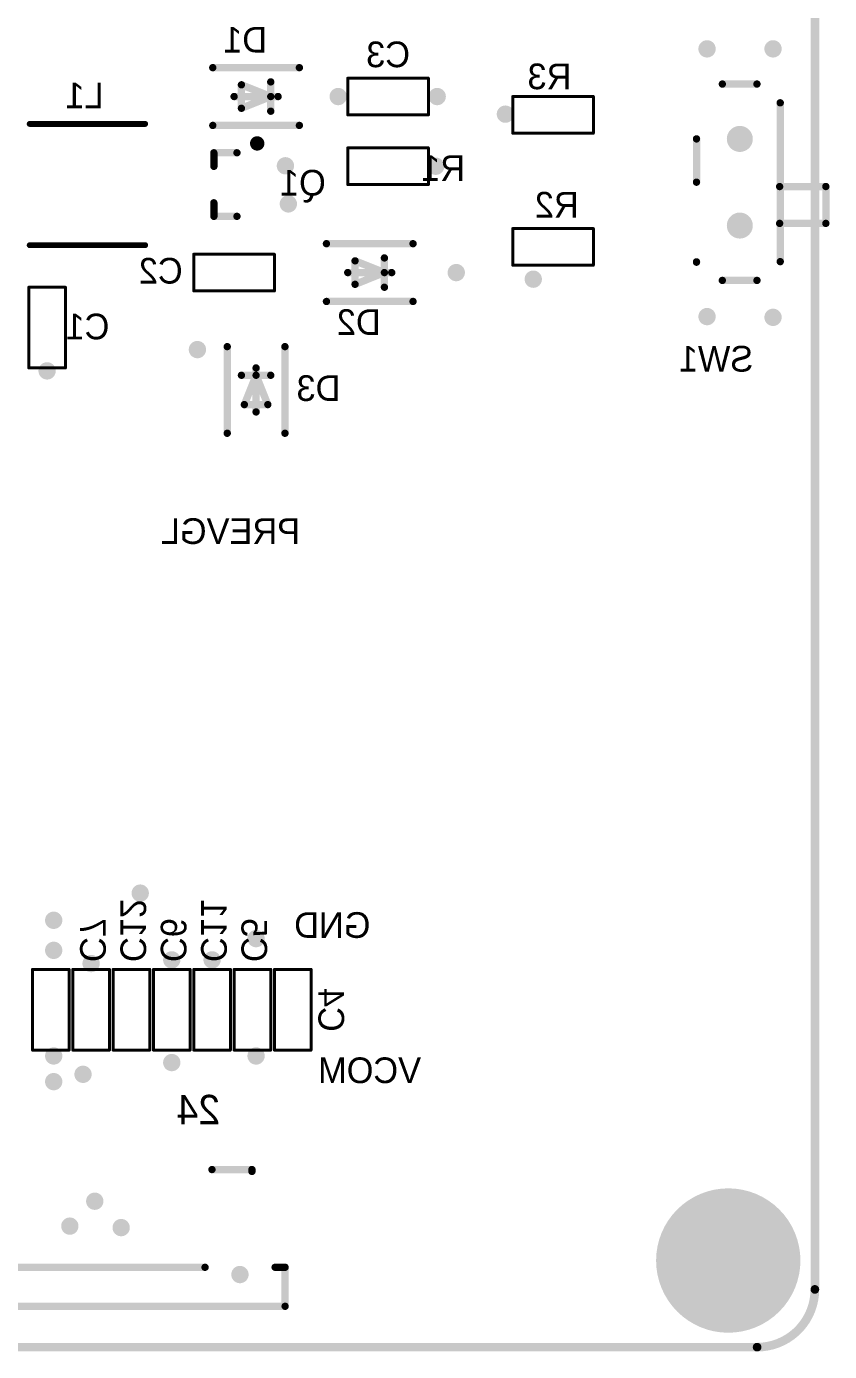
# Model space of a CAD drawing. Extents: x 130.7 to 185.8, y 57.2 to 142.1.
# Drawn here: x 157.95 to 185.77, y 57.15 to 103.03 of the extents above; entities that cross this region are included whole.
import ezdxf

# ---------------------------------------------------------------- set-up
doc = ezdxf.new("R2010")
doc.units = 0
doc.layers.get('0').update_dxf_attribs({"linetype": 'CONTINUOUS'})
for name, color, linetype in [('BOTTOMOVERLAY', 54, 'CONTINUOUS'), ('KEEPOUTLAYER', 6, 'CONTINUOUS'), ('MULTILAYER', 9, 'CONTINUOUS')]:
    doc.layers.add(name, color=color, linetype=linetype)

# ---------------------------------------------------------------- blocks, each defined once
blk = doc.blocks.new('SOT_323_L2_0_W1_3_P1_30_L2')
at = {"layer": 'BOTTOMOVERLAY', "const_width": 0.24892}
blk.add_lwpolyline([(0.799998, 1.299997, -195.98181), (0.802538, 1.299997)], format="xyb", dxfattribs=at)
at = {"layer": 'BOTTOMOVERLAY'}
for points, const_width in [([(0.737768, 1.299997, 1), (0.862228, 1.299997, 1)], 0.12446), ([(0.740308, 1.299997, 1), (0.864768, 1.299997, 1)], 0.12446), ([(-0.763499, 1.099998, 1), (-0.636499, 1.099998, 1)], 0.127), ([(-0.763499, 1.099998, 1), (-0.636499, 1.099998, 1)], 0.127), ([(0.0365, 1.099998, 1), (0.1635, 1.099998, 1)], 0.127), ([(-0.763499, 0.631139, 1), (-0.636499, 0.631139, 1)], 0.127), ([(-0.763499, -0.631139, 1), (-0.636499, -0.631139, 1)], 0.127), ([(-0.763499, -1.099998, 1), (-0.636499, -1.099998, 1)], 0.127), ([(-0.763499, -1.099998, 1), (-0.636499, -1.099998, 1)], 0.127), ([(0.0365, -1.099998, 1), (0.1635, -1.099998, 1)], 0.127)]:
    blk.add_lwpolyline(points, format="xyb", close=True, dxfattribs=dict(at, const_width=const_width))
at = {"layer": 'BOTTOMOVERLAY', "const_width": 0.254}
for points in [[(-0.699999, 1.099998), (0.1, 1.099998)], [(-0.699999, 0.631139), (-0.699999, 1.099998)], [(-0.699999, -1.099998), (-0.699999, -0.631139)], [(-0.699999, -1.099998), (0.1, -1.099998)]]:
    blk.add_lwpolyline(points, dxfattribs=at)
blk = doc.blocks.new('SOD_123_L2_8_W1_8_LS3_7_R8')
at = {"layer": 'BOTTOMOVERLAY', "const_width": 0.254}
for points in [[(1.499997, 0.999998), (-1.499997, 0.999998)], [(-0.508, -0.508), (-0.508, 0.508)], [(-0.508, 0), (0.508, 0.4064)], [(0.508, -0.4064), (0.508, 0.4064)], [(0.762, 0), (-0.762, 0)], [(0.508, -0.4064), (-0.508, 0)], [(1.499997, -0.999998), (-1.499997, -0.999998)]]:
    blk.add_lwpolyline(points, dxfattribs=at)
at = {"layer": 'BOTTOMOVERLAY', "const_width": 0.127}
for points in [[(-1.563497, 0.999998, 1), (-1.436497, 0.999998, 1)], [(1.436497, 0.999998, 1), (1.563497, 0.999998, 1)], [(-0.5715, 0.508, 1), (-0.4445, 0.508, 1)], [(0.4445, 0.4064, 1), (0.5715, 0.4064, 1)], [(0.4445, 0.4064, 1), (0.5715, 0.4064, 1)], [(-0.8255, 0, 1), (-0.6985, 0, 1)], [(-0.5715, 0, 1), (-0.4445, 0, 1)], [(-0.5715, 0, 1), (-0.4445, 0, 1)], [(0.6985, 0, 1), (0.8255, 0, 1)], [(-0.5715, -0.508, 1), (-0.4445, -0.508, 1)], [(0.4445, -0.4064, 1), (0.5715, -0.4064, 1)], [(0.4445, -0.4064, 1), (0.5715, -0.4064, 1)], [(-1.563497, -0.999998, 1), (-1.436497, -0.999998, 1)], [(1.436497, -0.999998, 1), (1.563497, -0.999998, 1)]]:
    blk.add_lwpolyline(points, format="xyb", close=True, dxfattribs=at)
blk = doc.blocks.new('FPC_SMD_SE0352N01_B_10')
at = {"layer": 'BOTTOMOVERLAY', "const_width": 0.254}
for points in [[(-8.85002, 4.099941), (-8.85002, 2.749906)], [(8.849995, 4.099941), (-8.85002, 4.099941)], [(8.84997, 4.099941), (8.84997, 2.749906)], [(-8.503793, 2.749906), (-8.85002, 2.749906)], [(6.075985, 2.749906), (-6.076315, 2.749906)], [(8.84997, 2.749906), (8.503666, 2.749906)], [(-7.700035, -0.568706), (-7.700035, -0.635076)], [(7.684135, -0.568706), (7.684135, -0.635076)], [(-6.316091, -0.635076), (-7.700035, -0.635076)], [(7.684135, -0.635076), (6.300191, -0.635076)], [(6.604, -1.27), (6.35, -1.524)], [(6.604, -1.27), (6.604, -1.778)], [(6.604, -1.778), (6.35, -1.524)]]:
    blk.add_lwpolyline(points, dxfattribs=at)
at = {"layer": 'BOTTOMOVERLAY', "const_width": 0.127}
for points in [[(-8.91352, 4.099941, 1), (-8.78652, 4.099941, 1)], [(-8.91352, 4.099941, 1), (-8.78652, 4.099941, 1)], [(8.78647, 4.099941, 1), (8.91347, 4.099941, 1)], [(8.786495, 4.099941, 1), (8.913495, 4.099941, 1)], [(-8.91352, 2.749906, 1), (-8.78652, 2.749906, 1)], [(-8.91352, 2.749906, 1), (-8.78652, 2.749906, 1)], [(-8.567293, 2.749906, 1), (-8.440293, 2.749906, 1)], [(-6.139815, 2.749906, 1), (-6.012815, 2.749906, 1)], [(6.012485, 2.749906, 1), (6.139485, 2.749906, 1)], [(8.440166, 2.749906, 1), (8.567166, 2.749906, 1)], [(8.78647, 2.749906, 1), (8.91347, 2.749906, 1)], [(8.78647, 2.749906, 1), (8.91347, 2.749906, 1)], [(-7.763535, -0.568706, 1), (-7.636535, -0.568706, 1)], [(7.620635, -0.568706, 1), (7.747635, -0.568706, 1)], [(-7.763535, -0.635076, 1), (-7.636535, -0.635076, 1)], [(-7.763535, -0.635076, 1), (-7.636535, -0.635076, 1)], [(-6.379591, -0.635076, 1), (-6.252591, -0.635076, 1)], [(6.236691, -0.635076, 1), (6.363691, -0.635076, 1)], [(7.620635, -0.635076, 1), (7.747635, -0.635076, 1)], [(7.620635, -0.635076, 1), (7.747635, -0.635076, 1)], [(6.5405, -1.27, 1), (6.6675, -1.27, 1)], [(6.5405, -1.27, 1), (6.6675, -1.27, 1)], [(6.2865, -1.524, 1), (6.4135, -1.524, 1)], [(6.2865, -1.524, 1), (6.4135, -1.524, 1)], [(6.5405, -1.778, 1), (6.6675, -1.778, 1)], [(6.5405, -1.778, 1), (6.6675, -1.778, 1)]]:
    blk.add_lwpolyline(points, format="xyb", close=True, dxfattribs=at)
blk = doc.blocks.new('0603_B_11')
at = {"layer": 'BOTTOMOVERLAY', "const_width": 0.1016}
for points in [[(-1.397, 0.635), (1.397, 0.635)], [(-1.397, -0.635), (-1.397, 0.635)], [(1.397, -0.635), (1.397, 0.635)], [(-1.397, -0.635), (1.397, -0.635)]]:
    blk.add_lwpolyline(points, dxfattribs=at)
at = {"layer": 'BOTTOMOVERLAY', "const_width": 0.0508}
for points in [[(-1.4224, 0.635, 1), (-1.3716, 0.635, 1)], [(-1.4224, 0.635, 1), (-1.3716, 0.635, 1)], [(1.3716, 0.635, 1), (1.4224, 0.635, 1)], [(1.3716, 0.635, 1), (1.4224, 0.635, 1)], [(-1.4224, -0.635, 1), (-1.3716, -0.635, 1)], [(-1.4224, -0.635, 1), (-1.3716, -0.635, 1)], [(1.3716, -0.635, 1), (1.4224, -0.635, 1)], [(1.3716, -0.635, 1), (1.4224, -0.635, 1)]]:
    blk.add_lwpolyline(points, format="xyb", close=True, dxfattribs=at)
blk = doc.blocks.new('0603_B_12')
at = {"layer": 'BOTTOMOVERLAY', "const_width": 0.1016}
for points in [[(-1.397, 0.635), (1.397, 0.635)], [(-1.397, -0.635), (-1.397, 0.635)], [(1.397, -0.635), (1.397, 0.635)], [(-1.397, -0.635), (1.397, -0.635)]]:
    blk.add_lwpolyline(points, dxfattribs=at)
at = {"layer": 'BOTTOMOVERLAY', "const_width": 0.0508}
for points in [[(-1.4224, 0.635, 1), (-1.3716, 0.635, 1)], [(-1.4224, 0.635, 1), (-1.3716, 0.635, 1)], [(1.3716, 0.635, 1), (1.4224, 0.635, 1)], [(1.3716, 0.635, 1), (1.4224, 0.635, 1)], [(-1.4224, -0.635, 1), (-1.3716, -0.635, 1)], [(-1.4224, -0.635, 1), (-1.3716, -0.635, 1)], [(1.3716, -0.635, 1), (1.4224, -0.635, 1)], [(1.3716, -0.635, 1), (1.4224, -0.635, 1)]]:
    blk.add_lwpolyline(points, format="xyb", close=True, dxfattribs=at)
blk = doc.blocks.new('0603_B_13')
at = {"layer": 'BOTTOMOVERLAY', "const_width": 0.1016}
for points in [[(1.397, 0.635), (-1.397, 0.635)], [(-1.397, 0.635), (-1.397, -0.635)], [(1.397, 0.635), (1.397, -0.635)], [(1.397, -0.635), (-1.397, -0.635)]]:
    blk.add_lwpolyline(points, dxfattribs=at)
at = {"layer": 'BOTTOMOVERLAY', "const_width": 0.0508}
for points in [[(-1.4224, 0.635, 1), (-1.3716, 0.635, 1)], [(-1.4224, 0.635, 1), (-1.3716, 0.635, 1)], [(1.3716, 0.635, 1), (1.4224, 0.635, 1)], [(1.3716, 0.635, 1), (1.4224, 0.635, 1)], [(-1.4224, -0.635, 1), (-1.3716, -0.635, 1)], [(-1.4224, -0.635, 1), (-1.3716, -0.635, 1)], [(1.3716, -0.635, 1), (1.4224, -0.635, 1)], [(1.3716, -0.635, 1), (1.4224, -0.635, 1)]]:
    blk.add_lwpolyline(points, format="xyb", close=True, dxfattribs=at)
blk = doc.blocks.new('0603_B_14')
at = {"layer": 'BOTTOMOVERLAY', "const_width": 0.1016}
for points in [[(1.397, 0.635), (-1.397, 0.635)], [(-1.397, -0.635), (-1.397, 0.635)], [(1.397, -0.635), (1.397, 0.635)], [(1.397, -0.635), (-1.397, -0.635)]]:
    blk.add_lwpolyline(points, dxfattribs=at)
at = {"layer": 'BOTTOMOVERLAY', "const_width": 0.0508}
for points in [[(-1.4224, 0.635, 1), (-1.3716, 0.635, 1)], [(-1.4224, 0.635, 1), (-1.3716, 0.635, 1)], [(1.3716, 0.635, 1), (1.4224, 0.635, 1)], [(1.3716, 0.635, 1), (1.4224, 0.635, 1)], [(-1.4224, -0.635, 1), (-1.3716, -0.635, 1)], [(-1.4224, -0.635, 1), (-1.3716, -0.635, 1)], [(1.3716, -0.635, 1), (1.4224, -0.635, 1)], [(1.3716, -0.635, 1), (1.4224, -0.635, 1)]]:
    blk.add_lwpolyline(points, format="xyb", close=True, dxfattribs=at)
blk = doc.blocks.new('0603_B_15')
at = {"layer": 'BOTTOMOVERLAY', "const_width": 0.1016}
for points in [[(1.397, 0.635), (-1.397, 0.635)], [(-1.397, 0.635), (-1.397, -0.635)], [(1.397, 0.635), (1.397, -0.635)], [(1.397, -0.635), (-1.397, -0.635)]]:
    blk.add_lwpolyline(points, dxfattribs=at)
at = {"layer": 'BOTTOMOVERLAY', "const_width": 0.0508}
for points in [[(-1.4224, 0.635, 1), (-1.3716, 0.635, 1)], [(-1.4224, 0.635, 1), (-1.3716, 0.635, 1)], [(1.3716, 0.635, 1), (1.4224, 0.635, 1)], [(1.3716, 0.635, 1), (1.4224, 0.635, 1)], [(-1.4224, -0.635, 1), (-1.3716, -0.635, 1)], [(-1.4224, -0.635, 1), (-1.3716, -0.635, 1)], [(1.3716, -0.635, 1), (1.4224, -0.635, 1)], [(1.3716, -0.635, 1), (1.4224, -0.635, 1)]]:
    blk.add_lwpolyline(points, format="xyb", close=True, dxfattribs=at)
blk = doc.blocks.new('0603_B_16')
at = {"layer": 'BOTTOMOVERLAY', "const_width": 0.1016}
for points in [[(-1.397, 0.635), (1.397, 0.635)], [(-1.397, 0.635), (-1.397, -0.635)], [(1.397, 0.635), (1.397, -0.635)], [(-1.397, -0.635), (1.397, -0.635)]]:
    blk.add_lwpolyline(points, dxfattribs=at)
at = {"layer": 'BOTTOMOVERLAY', "const_width": 0.0508}
for points in [[(-1.4224, 0.635, 1), (-1.3716, 0.635, 1)], [(-1.4224, 0.635, 1), (-1.3716, 0.635, 1)], [(1.3716, 0.635, 1), (1.4224, 0.635, 1)], [(1.3716, 0.635, 1), (1.4224, 0.635, 1)], [(-1.4224, -0.635, 1), (-1.3716, -0.635, 1)], [(-1.4224, -0.635, 1), (-1.3716, -0.635, 1)], [(1.3716, -0.635, 1), (1.4224, -0.635, 1)], [(1.3716, -0.635, 1), (1.4224, -0.635, 1)]]:
    blk.add_lwpolyline(points, format="xyb", close=True, dxfattribs=at)
blk = doc.blocks.new('0603_B_17')
at = {"layer": 'BOTTOMOVERLAY', "const_width": 0.1016}
for points in [[(-1.397, 0.635), (1.397, 0.635)], [(-1.397, 0.635), (-1.397, -0.635)], [(1.397, 0.635), (1.397, -0.635)], [(-1.397, -0.635), (1.397, -0.635)]]:
    blk.add_lwpolyline(points, dxfattribs=at)
at = {"layer": 'BOTTOMOVERLAY', "const_width": 0.0508}
for points in [[(-1.4224, 0.635, 1), (-1.3716, 0.635, 1)], [(-1.4224, 0.635, 1), (-1.3716, 0.635, 1)], [(1.3716, 0.635, 1), (1.4224, 0.635, 1)], [(1.3716, 0.635, 1), (1.4224, 0.635, 1)], [(-1.4224, -0.635, 1), (-1.3716, -0.635, 1)], [(-1.4224, -0.635, 1), (-1.3716, -0.635, 1)], [(1.3716, -0.635, 1), (1.4224, -0.635, 1)], [(1.3716, -0.635, 1), (1.4224, -0.635, 1)]]:
    blk.add_lwpolyline(points, format="xyb", close=True, dxfattribs=at)
blk = doc.blocks.new('0603_B_18')
at = {"layer": 'BOTTOMOVERLAY', "const_width": 0.1016}
for points in [[(-1.397, 0.635), (1.397, 0.635)], [(-1.397, 0.635), (-1.397, -0.635)], [(1.397, 0.635), (1.397, -0.635)], [(-1.397, -0.635), (1.397, -0.635)]]:
    blk.add_lwpolyline(points, dxfattribs=at)
at = {"layer": 'BOTTOMOVERLAY', "const_width": 0.0508}
for points in [[(-1.4224, 0.635, 1), (-1.3716, 0.635, 1)], [(-1.4224, 0.635, 1), (-1.3716, 0.635, 1)], [(1.3716, 0.635, 1), (1.4224, 0.635, 1)], [(1.3716, 0.635, 1), (1.4224, 0.635, 1)], [(-1.4224, -0.635, 1), (-1.3716, -0.635, 1)], [(-1.4224, -0.635, 1), (-1.3716, -0.635, 1)], [(1.3716, -0.635, 1), (1.4224, -0.635, 1)], [(1.3716, -0.635, 1), (1.4224, -0.635, 1)]]:
    blk.add_lwpolyline(points, format="xyb", close=True, dxfattribs=at)
blk = doc.blocks.new('0603_B_19')
at = {"layer": 'BOTTOMOVERLAY', "const_width": 0.1016}
for points in [[(-1.397, 0.635), (1.397, 0.635)], [(-1.397, 0.635), (-1.397, -0.635)], [(1.397, 0.635), (1.397, -0.635)], [(-1.397, -0.635), (1.397, -0.635)]]:
    blk.add_lwpolyline(points, dxfattribs=at)
at = {"layer": 'BOTTOMOVERLAY', "const_width": 0.0508}
for points in [[(-1.4224, 0.635, 1), (-1.3716, 0.635, 1)], [(-1.4224, 0.635, 1), (-1.3716, 0.635, 1)], [(1.3716, 0.635, 1), (1.4224, 0.635, 1)], [(1.3716, 0.635, 1), (1.4224, 0.635, 1)], [(-1.4224, -0.635, 1), (-1.3716, -0.635, 1)], [(-1.4224, -0.635, 1), (-1.3716, -0.635, 1)], [(1.3716, -0.635, 1), (1.4224, -0.635, 1)], [(1.3716, -0.635, 1), (1.4224, -0.635, 1)]]:
    blk.add_lwpolyline(points, format="xyb", close=True, dxfattribs=at)
blk = doc.blocks.new('0603_B_20')
at = {"layer": 'BOTTOMOVERLAY', "const_width": 0.1016}
for points in [[(-1.397, 0.635), (1.397, 0.635)], [(-1.397, 0.635), (-1.397, -0.635)], [(1.397, 0.635), (1.397, -0.635)], [(-1.397, -0.635), (1.397, -0.635)]]:
    blk.add_lwpolyline(points, dxfattribs=at)
at = {"layer": 'BOTTOMOVERLAY', "const_width": 0.0508}
for points in [[(-1.4224, 0.635, 1), (-1.3716, 0.635, 1)], [(-1.4224, 0.635, 1), (-1.3716, 0.635, 1)], [(1.3716, 0.635, 1), (1.4224, 0.635, 1)], [(1.3716, 0.635, 1), (1.4224, 0.635, 1)], [(-1.4224, -0.635, 1), (-1.3716, -0.635, 1)], [(-1.4224, -0.635, 1), (-1.3716, -0.635, 1)], [(1.3716, -0.635, 1), (1.4224, -0.635, 1)], [(1.3716, -0.635, 1), (1.4224, -0.635, 1)]]:
    blk.add_lwpolyline(points, format="xyb", close=True, dxfattribs=at)
blk = doc.blocks.new('0603_B_23')
at = {"layer": 'BOTTOMOVERLAY', "const_width": 0.1016}
for points in [[(-1.397, 0.635), (1.397, 0.635)], [(-1.397, 0.635), (-1.397, -0.635)], [(1.397, 0.635), (1.397, -0.635)], [(-1.397, -0.635), (1.397, -0.635)]]:
    blk.add_lwpolyline(points, dxfattribs=at)
at = {"layer": 'BOTTOMOVERLAY', "const_width": 0.0508}
for points in [[(-1.4224, 0.635, 1), (-1.3716, 0.635, 1)], [(-1.4224, 0.635, 1), (-1.3716, 0.635, 1)], [(1.3716, 0.635, 1), (1.4224, 0.635, 1)], [(1.3716, 0.635, 1), (1.4224, 0.635, 1)], [(-1.4224, -0.635, 1), (-1.3716, -0.635, 1)], [(-1.4224, -0.635, 1), (-1.3716, -0.635, 1)], [(1.3716, -0.635, 1), (1.4224, -0.635, 1)], [(1.3716, -0.635, 1), (1.4224, -0.635, 1)]]:
    blk.add_lwpolyline(points, format="xyb", close=True, dxfattribs=at)
blk = doc.blocks.new('0603_B_24')
at = {"layer": 'BOTTOMOVERLAY', "const_width": 0.1016}
for points in [[(-1.397, 0.635), (1.397, 0.635)], [(-1.397, 0.635), (-1.397, -0.635)], [(1.397, 0.635), (1.397, -0.635)], [(-1.397, -0.635), (1.397, -0.635)]]:
    blk.add_lwpolyline(points, dxfattribs=at)
at = {"layer": 'BOTTOMOVERLAY', "const_width": 0.0508}
for points in [[(-1.4224, 0.635, 1), (-1.3716, 0.635, 1)], [(-1.4224, 0.635, 1), (-1.3716, 0.635, 1)], [(1.3716, 0.635, 1), (1.4224, 0.635, 1)], [(1.3716, 0.635, 1), (1.4224, 0.635, 1)], [(-1.4224, -0.635, 1), (-1.3716, -0.635, 1)], [(-1.4224, -0.635, 1), (-1.3716, -0.635, 1)], [(1.3716, -0.635, 1), (1.4224, -0.635, 1)], [(1.3716, -0.635, 1), (1.4224, -0.635, 1)]]:
    blk.add_lwpolyline(points, format="xyb", close=True, dxfattribs=at)
blk = doc.blocks.new('SOD_123_L2_8_W1_8_LS3_7_25')
at = {"layer": 'BOTTOMOVERLAY', "const_width": 0.254}
for points in [[(1.499997, 0.999998), (-1.499997, 0.999998)], [(-0.508, 0.508), (-0.508, -0.508)], [(0.508, 0.4064), (-0.508, 0)], [(0.508, 0.4064), (0.508, -0.4064)], [(0.762, 0), (-0.762, 0)], [(0.508, -0.4064), (-0.508, 0)], [(1.499997, -0.999998), (-1.499997, -0.999998)]]:
    blk.add_lwpolyline(points, dxfattribs=at)
at = {"layer": 'BOTTOMOVERLAY', "const_width": 0.127}
for points in [[(-1.563497, 0.999998, 1), (-1.436497, 0.999998, 1)], [(1.436497, 0.999998, 1), (1.563497, 0.999998, 1)], [(-0.5715, 0.508, 1), (-0.4445, 0.508, 1)], [(0.4445, 0.4064, 1), (0.5715, 0.4064, 1)], [(0.4445, 0.4064, 1), (0.5715, 0.4064, 1)], [(-0.8255, 0, 1), (-0.6985, 0, 1)], [(-0.5715, 0, 1), (-0.4445, 0, 1)], [(-0.5715, 0, 1), (-0.4445, 0, 1)], [(0.6985, 0, 1), (0.8255, 0, 1)], [(-0.5715, -0.508, 1), (-0.4445, -0.508, 1)], [(0.4445, -0.4064, 1), (0.5715, -0.4064, 1)], [(0.4445, -0.4064, 1), (0.5715, -0.4064, 1)], [(-1.563497, -0.999998, 1), (-1.436497, -0.999998, 1)], [(1.436497, -0.999998, 1), (1.563497, -0.999998, 1)]]:
    blk.add_lwpolyline(points, format="xyb", close=True, dxfattribs=at)
blk = doc.blocks.new('IND_SMD_L4_0_W4_0_FNR40X26')
at = {"layer": 'BOTTOMOVERLAY', "const_width": 0.2032}
for points in [[(-2.000021, 2.09997), (1.999996, 2.099996)], [(-2.000021, -2.09997), (1.999996, -2.099996)]]:
    blk.add_lwpolyline(points, dxfattribs=at)
at = {"layer": 'BOTTOMOVERLAY', "const_width": 0.1016}
for points in [[(-2.050821, 2.09997, 1), (-1.949221, 2.09997, 1)], [(1.949196, 2.099996, 1), (2.050796, 2.099996, 1)], [(-2.050821, -2.09997, 1), (-1.949221, -2.09997, 1)], [(1.949196, -2.099996, 1), (2.050796, -2.099996, 1)]]:
    blk.add_lwpolyline(points, format="xyb", close=True, dxfattribs=at)
blk = doc.blocks.new('SOD_123_L2_8_W1_8_LS3_7_28')
at = {"layer": 'BOTTOMOVERLAY', "const_width": 0.254}
for points in [[(1.499997, 0.999998), (-1.499997, 0.999998)], [(-0.508, 0.508), (-0.508, -0.508)], [(0.508, 0.4064), (-0.508, 0)], [(0.508, 0.4064), (0.508, -0.4064)], [(0.762, 0), (-0.762, 0)], [(0.508, -0.4064), (-0.508, 0)], [(1.499997, -0.999998), (-1.499997, -0.999998)]]:
    blk.add_lwpolyline(points, dxfattribs=at)
at = {"layer": 'BOTTOMOVERLAY', "const_width": 0.127}
for points in [[(-1.563497, 0.999998, 1), (-1.436497, 0.999998, 1)], [(1.436497, 0.999998, 1), (1.563497, 0.999998, 1)], [(-0.5715, 0.508, 1), (-0.4445, 0.508, 1)], [(0.4445, 0.4064, 1), (0.5715, 0.4064, 1)], [(0.4445, 0.4064, 1), (0.5715, 0.4064, 1)], [(-0.8255, 0, 1), (-0.6985, 0, 1)], [(-0.5715, 0, 1), (-0.4445, 0, 1)], [(-0.5715, 0, 1), (-0.4445, 0, 1)], [(0.6985, 0, 1), (0.8255, 0, 1)], [(-0.5715, -0.508, 1), (-0.4445, -0.508, 1)], [(0.4445, -0.4064, 1), (0.5715, -0.4064, 1)], [(0.4445, -0.4064, 1), (0.5715, -0.4064, 1)], [(-1.563497, -0.999998, 1), (-1.436497, -0.999998, 1)], [(1.436497, -0.999998, 1), (1.563497, -0.999998, 1)]]:
    blk.add_lwpolyline(points, format="xyb", close=True, dxfattribs=at)
blk = doc.blocks.new('0603_B_30')
at = {"layer": 'BOTTOMOVERLAY', "const_width": 0.1016}
for points in [[(-1.397, 0.635), (1.397, 0.635)], [(-1.397, -0.635), (-1.397, 0.635)], [(1.397, -0.635), (1.397, 0.635)], [(-1.397, -0.635), (1.397, -0.635)]]:
    blk.add_lwpolyline(points, dxfattribs=at)
at = {"layer": 'BOTTOMOVERLAY', "const_width": 0.0508}
for points in [[(-1.4224, 0.635, 1), (-1.3716, 0.635, 1)], [(-1.4224, 0.635, 1), (-1.3716, 0.635, 1)], [(1.3716, 0.635, 1), (1.4224, 0.635, 1)], [(1.3716, 0.635, 1), (1.4224, 0.635, 1)], [(-1.4224, -0.635, 1), (-1.3716, -0.635, 1)], [(-1.4224, -0.635, 1), (-1.3716, -0.635, 1)], [(1.3716, -0.635, 1), (1.4224, -0.635, 1)], [(1.3716, -0.635, 1), (1.4224, -0.635, 1)]]:
    blk.add_lwpolyline(points, format="xyb", close=True, dxfattribs=at)
blk = doc.blocks.new('SW_TH_MSK12C02_B_31')
at = {"layer": 'BOTTOMOVERLAY', "const_width": 0.254}
for points in [[(0.150012, 1.929994), (0.150012, 3.530016)], [(1.425473, 3.530016), (0.150012, 3.530016)], [(1.425473, 1.929994), (1.425473, 3.530016)], [(2.750033, 1.950034), (-2.749982, 1.950034)], [(-3.399993, -0.055931), (-3.399993, 1.144067)], [(3.399993, -0.055931), (3.399993, 1.144067)], [(0, -0.949935), (-1.499997, -0.949935)], [(2.768879, -0.949935), (2.758897, -0.949935)]]:
    blk.add_lwpolyline(points, dxfattribs=at)
at = {"layer": 'BOTTOMOVERLAY', "const_width": 0.127}
for points in [[(0.086512, 3.530016, 1), (0.213512, 3.530016, 1)], [(0.086512, 3.530016, 1), (0.213512, 3.530016, 1)], [(1.361973, 3.530016, 1), (1.488973, 3.530016, 1)], [(1.361973, 3.530016, 1), (1.488973, 3.530016, 1)], [(-2.813482, 1.950034, 1), (-2.686482, 1.950034, 1)], [(0.086512, 1.929994, 1), (0.213512, 1.929994, 1)], [(1.361973, 1.929994, 1), (1.488973, 1.929994, 1)], [(2.686533, 1.950034, 1), (2.813533, 1.950034, 1)], [(-3.463493, 1.144067, 1), (-3.336493, 1.144067, 1)], [(3.336493, 1.144067, 1), (3.463493, 1.144067, 1)], [(-3.463493, -0.055931, 1), (-3.336493, -0.055931, 1)], [(3.336493, -0.055931, 1), (3.463493, -0.055931, 1)], [(-1.563497, -0.949935, 1), (-1.436497, -0.949935, 1)], [(-0.0635, -0.949935, 1), (0.0635, -0.949935, 1)], [(2.695397, -0.949935, 1), (2.822397, -0.949935, 1)], [(2.705379, -0.949935, 1), (2.832379, -0.949935, 1)]]:
    blk.add_lwpolyline(points, format="xyb", close=True, dxfattribs=at)
at = {"layer": 'MULTILAYER', "const_width": 0.450012}
for points in [[(-1.724876, 0.550164, 1), (-1.274864, 0.550164, 1)], [(1.275118, 0.550164, 1), (1.72513, 0.550164, 1)]]:
    blk.add_lwpolyline(points, format="xyb", close=True, dxfattribs=at)

msp = doc.modelspace()

# ---------------------------------------------------------------- linework, layer by layer
at = {"layer": 'KEEPOUTLAYER', "const_width": 0.299999}
for points in [[(185.258997, 59.302002), (185.258997, 139.982001)], [(132.858998, 57.302001), (183.258998, 57.302001)]]:
    msp.add_lwpolyline(points, dxfattribs=at)
msp.add_lwpolyline([(185.258997, 59.302002, -0.414214), (183.258996, 57.302001)], format="xyb", dxfattribs=at)
at = {"layer": 'KEEPOUTLAYER', "const_width": 0.15}
for points in [[(185.183998, 59.302002, 1), (185.333996, 59.302002, 1)], [(185.183998, 59.302002, 1), (185.333996, 59.302002, 1)], [(183.183997, 57.302001, 1), (183.333995, 57.302001, 1)], [(183.184, 57.302001, 1), (183.333997, 57.302001, 1)]]:
    msp.add_lwpolyline(points, format="xyb", close=True, dxfattribs=at)
at = {"layer": 'MULTILAYER'}
for points, const_width in [([(181.373998, 102.260001, 1), (181.673998, 102.260001, 1)], 0.299999), ([(183.659998, 102.260001, 1), (183.959998, 102.260001, 1)], 0.299999), ([(168.597798, 100.609001, 1), (168.897798, 100.609001, 1)], 0.299999), ([(172.026798, 100.609001, 1), (172.326798, 100.609001, 1)], 0.299999), ([(174.388998, 99.999401, 1), (174.688998, 99.999401, 1)], 0.299999), ([(166.768998, 98.211013, 1), (167.068998, 98.211013, 1)], 0.299999), ([(171.975998, 98.196001, 1), (172.275998, 98.196001, 1)], 0.299999), ([(166.870598, 96.891965, 1), (167.170598, 96.891965, 1)], 0.299999), ([(172.687198, 94.513001, 1), (172.987198, 94.513001, 1)], 0.299999), ([(175.354198, 94.284401, 1), (175.654198, 94.284401, 1)], 0.299999), ([(181.373998, 92.989001, 1), (181.673998, 92.989001, 1)], 0.299999), ([(183.659998, 92.963601, 1), (183.959998, 92.963601, 1)], 0.299999), ([(163.720998, 91.846001, 1), (164.020998, 91.846001, 1)], 0.299999), ([(158.513998, 91.109401, 1), (158.813998, 91.109401, 1)], 0.299999), ([(161.739798, 73.024601, 1), (162.039798, 73.024601, 1)], 0.299999), ([(158.742598, 72.084801, 1), (159.042598, 72.084801, 1)], 0.299999), ([(165.752998, 71.449801, 1), (166.052998, 71.449801, 1)], 0.299999), ([(158.742598, 71.043401, 1), (159.042598, 71.043401, 1)], 0.299999), ([(160.037998, 70.586201, 1), (160.337998, 70.586201, 1)], 0.299999), ([(162.831998, 70.713201, 1), (163.131998, 70.713201, 1)], 0.299999), ([(164.228998, 70.713201, 1), (164.528998, 70.713201, 1)], 0.299999), ([(158.742598, 67.385801, 1), (159.042598, 67.385801, 1)], 0.299999), ([(162.831998, 67.157201, 1), (163.131998, 67.157201, 1)], 0.299999), ([(165.752998, 67.385801, 1), (166.052998, 67.385801, 1)], 0.299999), ([(159.758598, 66.750801, 1), (160.058598, 66.750801, 1)], 0.299999), ([(158.742598, 66.496801, 1), (159.042598, 66.496801, 1)], 0.299999), ([(160.164998, 62.356601, 1), (160.464998, 62.356601, 1)], 0.299999), ([(181.008998, 60.302, 1), (183.508998, 60.302, 1)], 2.5), ([(159.301398, 61.493001, 1), (159.601398, 61.493001, 1)], 0.299999), ([(161.079398, 61.442201, 1), (161.379398, 61.442201, 1)], 0.299999), ([(165.194198, 59.816601, 1), (165.494198, 59.816601, 1)], 0.299999)]:
    msp.add_lwpolyline(points, format="xyb", close=True, dxfattribs=dict(at, const_width=const_width))

# ---------------------------------------------------------------- block references
for name, p, rotation in [('SOD_123_L2_8_W1_8_LS3_7_25', (165.902998, 100.609001), 180), ('0603_B_12', (170.474998, 100.609001), 360), ('SW_TH_MSK12C02_B_31', (182.108998, 97.642002), 270), ('0603_B_30', (176.189998, 99.974001), 360), ('SOT_323_L2_0_W1_3_P1_30_L2', (165.140998, 97.561001), 360), ('0603_B_15', (170.474998, 98.196001), 180), ('0603_B_11', (176.189998, 95.402001), 360), ('SOD_123_L2_8_W1_8_LS3_7_28', (169.839998, 94.513001), 180), ('0603_B_13', (165.140998, 94.513001), 180), ('0603_B_14', (158.663998, 92.608001), 270), ('SOD_123_L2_8_W1_8_LS3_7_R8', (165.902998, 90.449001), 270), ('0603_B_20', (158.790998, 68.986001), 90), ('0603_B_19', (160.187998, 68.986001), 90), ('0603_B_24', (161.584998, 68.986001), 90), ('0603_B_18', (162.981998, 68.986001), 90), ('0603_B_23', (164.378998, 68.986001), 90), ('0603_B_17', (165.775998, 68.986001), 90), ('0603_B_16', (167.172998, 68.986001), 90), ('FPC_SMD_SE0352N01_B_10', (158.058998, 62.818002), 180)]:
    msp.add_blockref(name, p, dxfattribs=dict(rotation=rotation))
msp.add_blockref('IND_SMD_L4_0_W4_0_FNR40X26', (160.060998, 97.561001))

# ---------------------------------------------------------------- texts
at = {"layer": 'BOTTOMOVERLAY', "text_generation_flag": 2}
for s, height, rotation, p in [('D1', 0.889, 360, (166.283998, 102.133001)), ('C3', 0.889, 360, (171.236998, 101.625001)), ('R3', 0.889, 360, (176.824998, 100.863001)), ('L1', 0.889, 360, (160.619798, 100.202601)), ('R1', 0.889, 360, (173.141998, 97.688001)), ('Q1', 0.889, 360, (168.315998, 97.180001)), ('R2', 0.889, 360, (177.078998, 96.418001)), ('C2', 0.889, 360, (163.362998, 94.132001)), ('D2', 0.889, 360, (170.220998, 92.354001)), ('C1', 0.889, 360, (160.822998, 92.201601)), ('SW1', 0.889, 360, (183.124198, 91.084001)), ('D3', 0.889, 360, (168.823998, 90.068001)), ('PREVGL', 0.889, 360, (167.426998, 85.115001)), ('C12', 0.889, 270, (161.203998, 70.637001)), ('C11', 0.889, 270, (163.997998, 70.637001)), ('C7', 0.889, 270, (159.806998, 70.637001)), ('C6', 0.889, 270, (162.600998, 70.637001)), ('C5', 0.889, 270, (165.394998, 70.637001)), ('GND', 0.889, 360, (169.865398, 71.475201)), ('C4', 0.889, 270, (168.061998, 68.224001)), ('VCOM', 0.889, 360, (171.617998, 66.446001)), ('24', 1.016, 360, (164.658398, 65.023601))]:
    msp.add_text(s, height=height, rotation=rotation, dxfattribs=at).set_placement(p)

doc.saveas('drawing.dxf')
